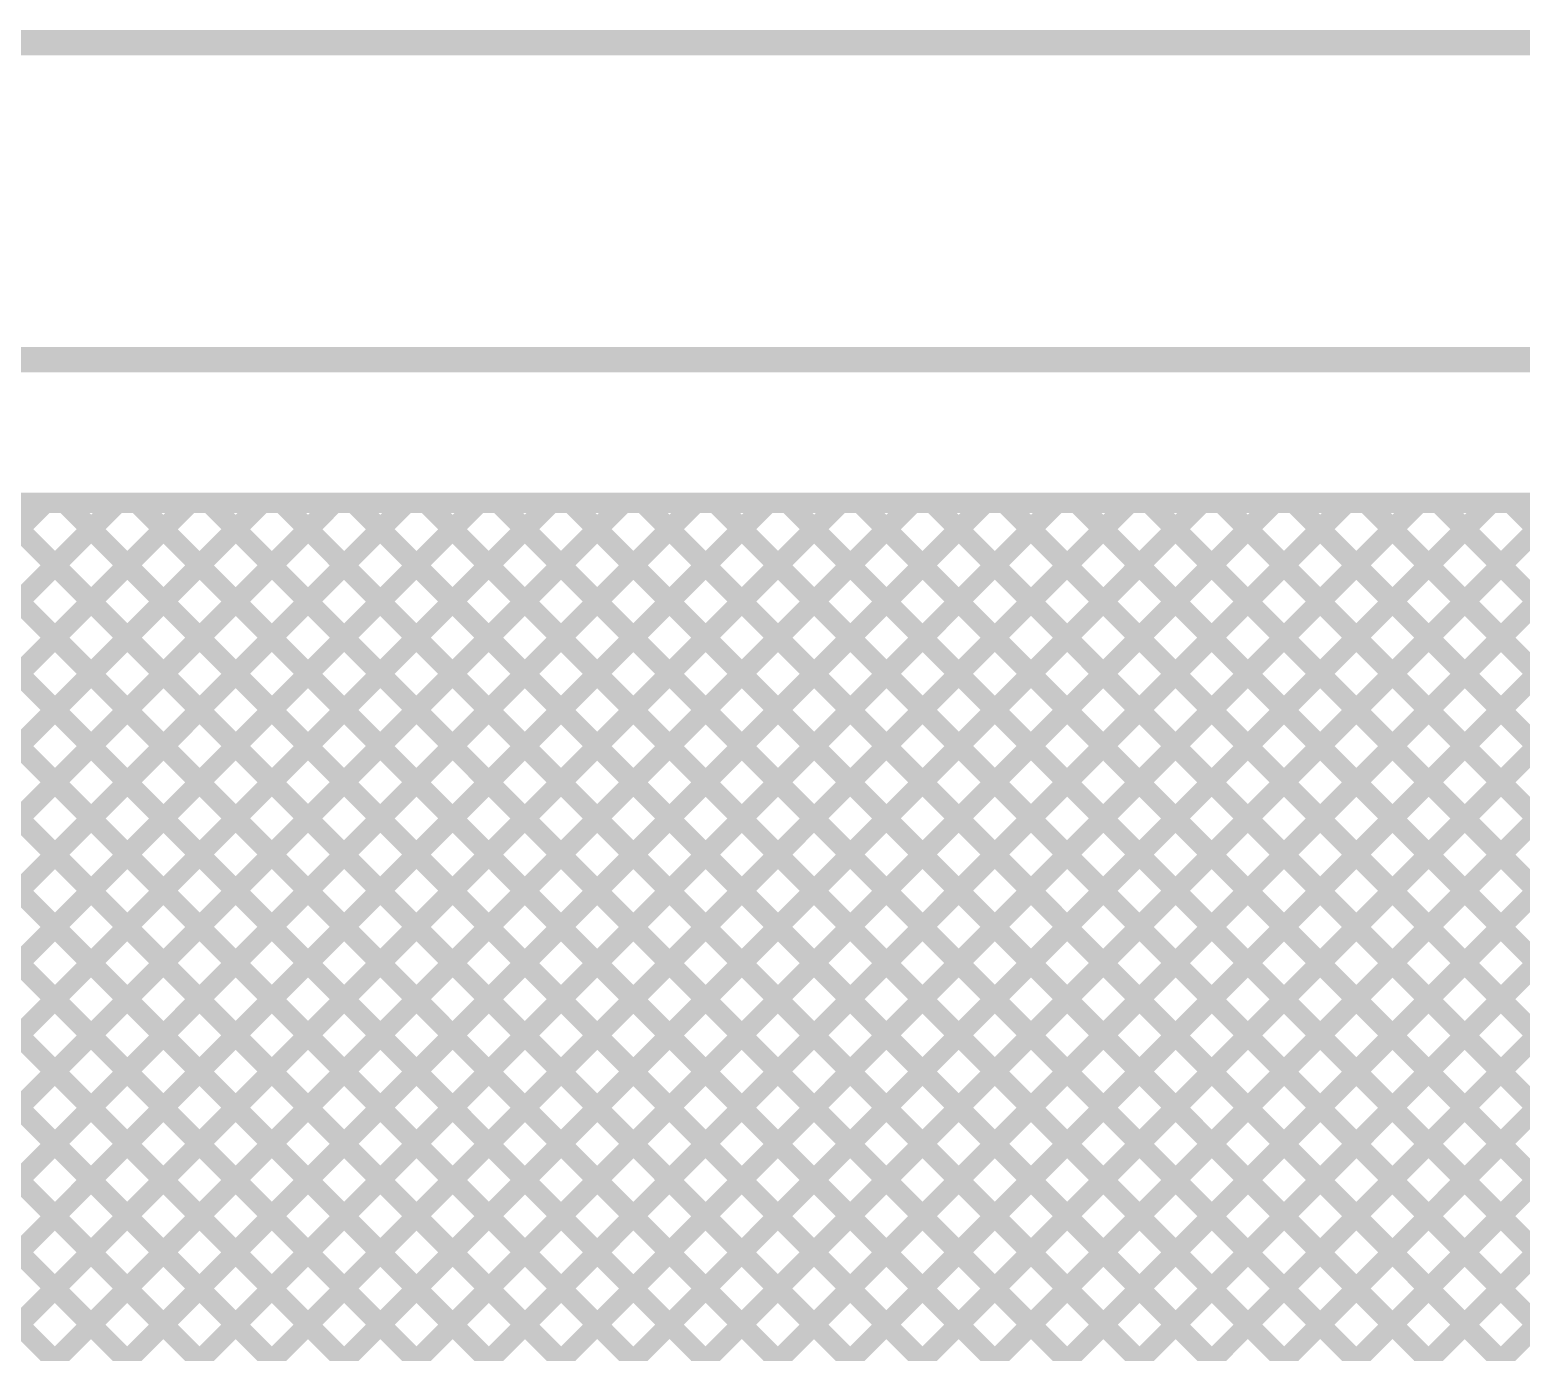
# Model space of a CAD drawing. Header units: millimetres. Extents: x -0.08 to 7.12, y -0.08 to 3.98.
# Drawn here: x 1.429 to 2.013, y 3.444 to 3.961 of the extents above; entities that cross this region are included whole.
import ezdxf

# ---------------------------------------------------------------- set-up
doc = ezdxf.new("R2010")
doc.units = ezdxf.units.MM
doc.header["$MEASUREMENT"] = 0
for name, color, linetype in [('BottomLayer', 5, 'Continuous'), ('Mechanical1', 6, 'Continuous'), ('Mechanical2', 216, 'Continuous'), ('TopLayer', 1, 'Continuous')]:
    doc.layers.add(name, color=color, linetype=linetype)

msp = doc.modelspace()

# ---------------------------------------------------------------- linework, layer by layer
at = {"layer": 'BottomLayer', "const_width": 0.008}
for points in [[(0.05348, 3.776), (5.63159, 3.776)], [(0.62643, 2.967), (1.43543, 3.776)], [(0.65471, 2.967), (1.46371, 3.776)], [(0.683, 2.967), (1.492, 3.776)], [(0.70943, 2.42774), (2.05768, 3.776)], [(0.71128, 2.967), (1.52028, 3.776)], [(0.73771, 2.42774), (2.08597, 3.776)], [(0.73957, 2.967), (1.54857, 3.776)], [(0.766, 2.42774), (2.11425, 3.776)], [(0.76785, 2.967), (1.57685, 3.776)], [(0.79428, 2.42774), (2.14254, 3.776)], [(0.79614, 2.967), (1.60514, 3.776)], [(0.82442, 2.967), (1.63342, 3.776)], [(0.851, 2.5976), (2.0294, 3.776)], [(0.851, 2.62588), (2.00112, 3.776)], [(0.8527, 2.967), (1.6617, 3.776)], [(0.88099, 2.967), (1.68999, 3.776)], [(0.90927, 2.967), (1.71827, 3.776)], [(0.93756, 2.967), (1.74656, 3.776)], [(0.948, 2.92087), (1.80313, 3.776)], [(0.948, 2.94916), (1.77484, 3.776)], [(0.948, 2.89259), (1.83141, 3.776)], [(0.948, 2.77945), (1.94455, 3.776)], [(0.948, 2.80774), (1.91626, 3.776)], [(0.948, 2.75117), (1.97283, 3.776)], [(0.948, 2.86431), (1.85969, 3.776)], [(0.948, 2.83602), (1.88798, 3.776)], [(1.10366, 3.776), (1.62313, 3.25654)], [(1.13195, 3.776), (1.63924, 3.26871)], [(1.16023, 3.776), (1.66673, 3.2695)], [(1.18852, 3.776), (1.69502, 3.2695)], [(1.2168, 3.776), (1.7233, 3.2695)], [(1.24509, 3.776), (1.75159, 3.2695)], [(1.27337, 3.776), (1.77987, 3.2695)], [(1.30166, 3.776), (1.80815, 3.2695)], [(1.32994, 3.776), (1.83644, 3.2695)], [(1.35822, 3.776), (1.86472, 3.2695)], [(1.38651, 3.776), (1.89301, 3.2695)], [(1.41479, 3.776), (1.92129, 3.2695)], [(1.44308, 3.776), (1.94958, 3.2695)], [(1.47136, 3.776), (1.97786, 3.2695)], [(1.49965, 3.776), (2.00615, 3.2695)], [(1.52793, 3.776), (2.03443, 3.2695)], [(1.55621, 3.776), (2.06271, 3.2695)], [(1.5845, 3.776), (2.091, 3.2695)], [(1.61278, 3.776), (2.11928, 3.2695)], [(1.64107, 3.776), (2.14757, 3.2695)], [(1.66432, 3.2695), (2.17082, 3.776)], [(1.66935, 3.776), (2.17585, 3.2695)], [(1.69261, 3.2695), (2.19911, 3.776)], [(1.69764, 3.776), (2.20414, 3.2695)], [(1.72089, 3.2695), (2.22739, 3.776)], [(1.72592, 3.776), (2.23242, 3.2695)], [(1.74917, 3.2695), (2.25567, 3.776)], [(1.7542, 3.776), (2.2607, 3.2695)], [(1.77746, 3.2695), (2.28396, 3.776)], [(1.78249, 3.776), (2.28899, 3.2695)], [(1.80574, 3.2695), (2.31224, 3.776)], [(1.80574, 3.2695), (2.31224, 3.776)], [(1.81077, 3.776), (2.31727, 3.2695)], [(1.83403, 3.2695), (2.34053, 3.776)], [(1.83906, 3.776), (2.34556, 3.2695)], [(1.86734, 3.776), (2.37384, 3.2695)], [(1.89563, 3.776), (2.40213, 3.2695)], [(1.92391, 3.776), (2.43041, 3.2695)], [(1.95219, 3.776), (2.45869, 3.2695)], [(1.98048, 3.776), (2.48698, 3.2695)], [(2.00876, 3.776), (2.51526, 3.2695)]]:
    msp.add_lwpolyline(points, dxfattribs=at)
at = {"layer": 'BottomLayer', "const_width": 0.004}
for points in [[(1.43343, 3.776, 1), (1.43743, 3.776, 1)], [(1.44108, 3.776, 1), (1.44508, 3.776, 1)], [(1.46171, 3.776, 1), (1.46571, 3.776, 1)], [(1.46936, 3.776, 1), (1.47336, 3.776, 1)], [(1.49, 3.776, 1), (1.494, 3.776, 1)], [(1.49765, 3.776, 1), (1.50165, 3.776, 1)], [(1.51828, 3.776, 1), (1.52228, 3.776, 1)], [(1.52593, 3.776, 1), (1.52993, 3.776, 1)], [(1.54657, 3.776, 1), (1.55057, 3.776, 1)], [(1.55421, 3.776, 1), (1.55821, 3.776, 1)], [(1.57485, 3.776, 1), (1.57885, 3.776, 1)], [(1.5825, 3.776, 1), (1.5865, 3.776, 1)], [(1.60314, 3.776, 1), (1.60714, 3.776, 1)], [(1.61078, 3.776, 1), (1.61478, 3.776, 1)], [(1.63142, 3.776, 1), (1.63542, 3.776, 1)], [(1.63907, 3.776, 1), (1.64307, 3.776, 1)], [(1.6597, 3.776, 1), (1.6637, 3.776, 1)], [(1.66735, 3.776, 1), (1.67135, 3.776, 1)], [(1.68799, 3.776, 1), (1.69199, 3.776, 1)], [(1.69564, 3.776, 1), (1.69964, 3.776, 1)], [(1.71627, 3.776, 1), (1.72027, 3.776, 1)], [(1.72392, 3.776, 1), (1.72792, 3.776, 1)], [(1.74456, 3.776, 1), (1.74856, 3.776, 1)], [(1.7522, 3.776, 1), (1.7562, 3.776, 1)], [(1.77284, 3.776, 1), (1.77684, 3.776, 1)], [(1.78049, 3.776, 1), (1.78449, 3.776, 1)], [(1.80113, 3.776, 1), (1.80513, 3.776, 1)], [(1.80877, 3.776, 1), (1.81277, 3.776, 1)], [(1.82941, 3.776, 1), (1.83341, 3.776, 1)], [(1.83706, 3.776, 1), (1.84106, 3.776, 1)], [(1.85769, 3.776, 1), (1.86169, 3.776, 1)], [(1.86534, 3.776, 1), (1.86934, 3.776, 1)], [(1.88598, 3.776, 1), (1.88998, 3.776, 1)], [(1.89363, 3.776, 1), (1.89763, 3.776, 1)], [(1.91426, 3.776, 1), (1.91826, 3.776, 1)], [(1.92191, 3.776, 1), (1.92591, 3.776, 1)], [(1.94255, 3.776, 1), (1.94655, 3.776, 1)], [(1.95019, 3.776, 1), (1.95419, 3.776, 1)], [(1.97083, 3.776, 1), (1.97483, 3.776, 1)], [(1.97848, 3.776, 1), (1.98248, 3.776, 1)], [(1.99912, 3.776, 1), (2.00312, 3.776, 1)], [(2.00676, 3.776, 1), (2.01076, 3.776, 1)]]:
    msp.add_lwpolyline(points, format="xyb", close=True, dxfattribs=at)
at = {"layer": 'Mechanical1', "const_width": 0.01}
msp.add_lwpolyline([(-0.079, 3.956), (3.0656, 3.956)], dxfattribs=at)
at = {"layer": 'Mechanical2', "const_width": 0.01}
msp.add_lwpolyline([(-0.079, 3.832), (6.864, 3.832)], dxfattribs=at)
at = {"layer": 'TopLayer', "const_width": 0.008}
for points in [[(0.05348, 3.776), (5.72959, 3.776)], [(0.78985, 3.13043), (1.43543, 3.776)], [(0.81814, 3.13043), (1.46371, 3.776)], [(0.84642, 3.13043), (1.492, 3.776)], [(0.87471, 3.13043), (1.52028, 3.776)], [(0.90299, 3.13043), (1.54857, 3.776)], [(0.93128, 3.13043), (1.57685, 3.776)], [(0.95956, 3.13043), (1.60514, 3.776)], [(0.98785, 3.13043), (1.63342, 3.776)], [(1.01613, 3.13043), (1.6617, 3.776)], [(1.04441, 3.13043), (1.68999, 3.776)], [(1.0727, 3.13043), (1.71827, 3.776)], [(1.10098, 3.13043), (1.74656, 3.776)], [(1.10366, 3.776), (1.6649, 3.21477)], [(1.12927, 3.13043), (1.77484, 3.776)], [(1.13195, 3.776), (1.68495, 3.223)], [(1.15755, 3.13043), (1.80313, 3.776)], [(1.16023, 3.776), (1.71323, 3.223)], [(1.18584, 3.13043), (1.83141, 3.776)], [(1.18852, 3.776), (1.74152, 3.223)], [(1.21412, 3.13043), (1.85969, 3.776)], [(1.2168, 3.776), (1.7698, 3.223)], [(1.2424, 3.13043), (1.88798, 3.776)], [(1.24509, 3.776), (1.79809, 3.223)], [(1.27069, 3.13043), (1.91626, 3.776)], [(1.27337, 3.776), (1.82637, 3.223)], [(1.29897, 3.13043), (1.94455, 3.776)], [(1.30166, 3.776), (1.85465, 3.223)], [(1.32726, 3.13043), (1.97283, 3.776)], [(1.32994, 3.776), (1.88294, 3.223)], [(1.35554, 3.13043), (2.00112, 3.776)], [(1.35822, 3.776), (1.91122, 3.223)], [(1.38383, 3.13043), (2.0294, 3.776)], [(1.38651, 3.776), (1.93951, 3.223)], [(1.41211, 3.13043), (2.05768, 3.776)], [(1.41479, 3.776), (1.96779, 3.223)], [(1.44039, 3.13043), (2.08597, 3.776)], [(1.44308, 3.776), (1.99608, 3.223)], [(1.46868, 3.13043), (2.11425, 3.776)], [(1.47136, 3.776), (2.02436, 3.223)], [(1.49696, 3.13043), (2.14254, 3.776)], [(1.49965, 3.776), (2.05265, 3.223)], [(1.52525, 3.13043), (2.17082, 3.776)], [(1.52793, 3.776), (2.08093, 3.223)], [(1.55353, 3.13043), (2.19911, 3.776)], [(1.55621, 3.776), (2.10921, 3.223)], [(1.5845, 3.776), (2.1375, 3.223)], [(1.61278, 3.776), (2.16578, 3.223)], [(1.64107, 3.776), (2.19407, 3.223)], [(1.66935, 3.776), (2.22235, 3.223)], [(1.67226, 3.22087), (2.22739, 3.776)], [(1.69764, 3.776), (2.25064, 3.223)], [(1.70267, 3.223), (2.25567, 3.776)], [(1.72592, 3.776), (2.27892, 3.223)], [(1.73096, 3.223), (2.28396, 3.776)], [(1.7542, 3.776), (2.3072, 3.223)], [(1.75924, 3.223), (2.31224, 3.776)], [(1.75924, 3.223), (2.31224, 3.776)], [(1.78249, 3.776), (2.33549, 3.223)], [(1.78753, 3.223), (2.34053, 3.776)], [(1.81077, 3.776), (2.36377, 3.223)], [(1.83906, 3.776), (2.39206, 3.223)], [(1.86734, 3.776), (2.42034, 3.223)], [(1.89563, 3.776), (2.44863, 3.223)], [(1.92391, 3.776), (2.47691, 3.223)], [(1.95219, 3.776), (2.50519, 3.223)], [(1.98048, 3.776), (2.53348, 3.223)], [(2.00876, 3.776), (2.56176, 3.223)]]:
    msp.add_lwpolyline(points, dxfattribs=at)
at = {"layer": 'TopLayer', "const_width": 0.004}
for points in [[(1.43343, 3.776, 1), (1.43743, 3.776, 1)], [(1.44108, 3.776, 1), (1.44508, 3.776, 1)], [(1.46171, 3.776, 1), (1.46571, 3.776, 1)], [(1.46936, 3.776, 1), (1.47336, 3.776, 1)], [(1.49, 3.776, 1), (1.494, 3.776, 1)], [(1.49765, 3.776, 1), (1.50165, 3.776, 1)], [(1.51828, 3.776, 1), (1.52228, 3.776, 1)], [(1.52593, 3.776, 1), (1.52993, 3.776, 1)], [(1.54657, 3.776, 1), (1.55057, 3.776, 1)], [(1.55421, 3.776, 1), (1.55821, 3.776, 1)], [(1.57485, 3.776, 1), (1.57885, 3.776, 1)], [(1.5825, 3.776, 1), (1.5865, 3.776, 1)], [(1.60314, 3.776, 1), (1.60714, 3.776, 1)], [(1.61078, 3.776, 1), (1.61478, 3.776, 1)], [(1.63142, 3.776, 1), (1.63542, 3.776, 1)], [(1.63907, 3.776, 1), (1.64307, 3.776, 1)], [(1.6597, 3.776, 1), (1.6637, 3.776, 1)], [(1.66735, 3.776, 1), (1.67135, 3.776, 1)], [(1.68799, 3.776, 1), (1.69199, 3.776, 1)], [(1.69564, 3.776, 1), (1.69964, 3.776, 1)], [(1.71627, 3.776, 1), (1.72027, 3.776, 1)], [(1.72392, 3.776, 1), (1.72792, 3.776, 1)], [(1.74456, 3.776, 1), (1.74856, 3.776, 1)], [(1.7522, 3.776, 1), (1.7562, 3.776, 1)], [(1.77284, 3.776, 1), (1.77684, 3.776, 1)], [(1.78049, 3.776, 1), (1.78449, 3.776, 1)], [(1.80113, 3.776, 1), (1.80513, 3.776, 1)], [(1.80877, 3.776, 1), (1.81277, 3.776, 1)], [(1.82941, 3.776, 1), (1.83341, 3.776, 1)], [(1.83706, 3.776, 1), (1.84106, 3.776, 1)], [(1.85769, 3.776, 1), (1.86169, 3.776, 1)], [(1.86534, 3.776, 1), (1.86934, 3.776, 1)], [(1.88598, 3.776, 1), (1.88998, 3.776, 1)], [(1.89363, 3.776, 1), (1.89763, 3.776, 1)], [(1.91426, 3.776, 1), (1.91826, 3.776, 1)], [(1.92191, 3.776, 1), (1.92591, 3.776, 1)], [(1.94255, 3.776, 1), (1.94655, 3.776, 1)], [(1.95019, 3.776, 1), (1.95419, 3.776, 1)], [(1.97083, 3.776, 1), (1.97483, 3.776, 1)], [(1.97848, 3.776, 1), (1.98248, 3.776, 1)], [(1.99912, 3.776, 1), (2.00312, 3.776, 1)], [(2.00676, 3.776, 1), (2.01076, 3.776, 1)]]:
    msp.add_lwpolyline(points, format="xyb", close=True, dxfattribs=at)

doc.saveas('drawing.dxf')
